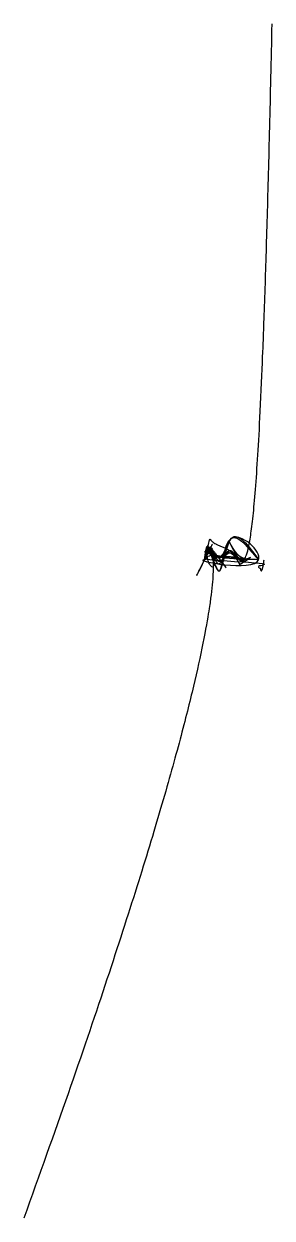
# Model space of a CAD drawing. Header units: metres. Extents: x -317463 to 168362, y -202462 to 401415.
# Drawn here: x -66.8 to 25, y -243.2 to 198 of the extents above; entities that cross this region are included whole.
import ezdxf

# ---------------------------------------------------------------- set-up
doc = ezdxf.new("R2010")
doc.units = ezdxf.units.M

msp = doc.modelspace()

# ---------------------------------------------------------------- linework, layer by layer
at = {"extrusion": (0, 0, -1)}
for points, degree, knots in [([(0, 0, 2), (2, 8, 3), (5, -6, 5), (9, 7, 1), (13, -2, 4), (17, 1, 3)], 3, [0, 1, 2, 3, 4, 5, 6, 7, 8, 9]), ([(0, 0, 2), (2, 8, 3), (5, -6, 5), (9, 7, 1), (13, -2, 4), (17, 1, 3), (0, 0, 2), (2, 8, 3), (5, -6, 5)], 3, [0, 1, 2, 3, 4, 5, 6, 7, 8, 9, 10, 11, 12]), ([(0, 0, 2), (2, 8, 3), (5, -6, 5), (9, 7, 1), (13, -2, 4), (17, 1, 3), (20, 0, 4)], 3, [0, 0, 0, 0, 0.5, 0.5, 0.5, 1, 1, 1, 1]), ([(0, 0), (1, 8, 1), (2, 0), (20, 0, 2), (21, -8), (22, 0, 2)], 2, [0, 0, 0, 0.5, 0.5, 0.5, 1, 1, 1])]:
    msp.add_open_spline(points, degree=degree, knots=knots, dxfattribs=at)
for points, degree in [([(0, 0), (10, 20), (-10, -20), (0, 0)], 3), ([(0, 0, 2), (2, 8, 3), (5, -6, 5), (9, 7, 1), (13, -2, 4), (17, 1, 3)], 3), ([(0, 0, 2), (2, 8, 3), (5, -6, 5), (9, 7, 1), (13, -2, 4)], 3), ([(0, 0, 1), (2, 5, 2), (8, -3, 4)], 1), ([(0, 0, 2), (2, 8, 3), (5, -6, 5), (9, 7, 1), (13, -2, 4), (17, 1, 3)], 3), ([(0, 0, 2), (2, 8, 3), (5, -6, 5), (9, 7, 1), (13, -2, 4), (17, 1, 3)], 3), ([(0, 0, 2), (2, 8, 3), (5, -6, 5), (9, 7, 1), (13, -2, 4), (17, 1, 3)], 5)]:
    msp.add_open_spline(points, degree=degree, dxfattribs=at)
for points, start_tangent, end_tangent in [([(0, 0, 1), (1, 5, 2), (5, -4, 4), (10, 8, 1), (20, 0, 3), (0, 0, 1)], (1, 0, 1), (1, 0, 1)), ([(0, 0, 1), (1, 5, 2), (5, -4, 4), (10, 8, 1), (20, 0, 3)], (10, 10), (1, -1, 1))]:
    msp.add_spline(points, degree=3, dxfattribs=dict(at, start_tangent=start_tangent, end_tangent=end_tangent))
for points in [[(0, 0, 1), (1, 5, 2), (5, -4, 4), (10, 8, 1), (20, 0, 3)], [(0, 0, 1), (1, 5, 2)]]:
    msp.add_spline(points, degree=3, dxfattribs=at)
for points, weights, degree in [([(0, 0, 2), (2, 8, 3), (5, -6, 5), (9, 7, 1), (13, -2, 4), (17, 1, 3)], [0.1, 3, 0.2, 1, 5, 0.7], 3), ([(3, 0, 2), (3, 3, 2), (0, 3, 2)], [1, 0.707106781187, 1], 2)]:
    msp.add_rational_spline(points, weights, degree=degree, dxfattribs=at)

doc.saveas('drawing.dxf')
